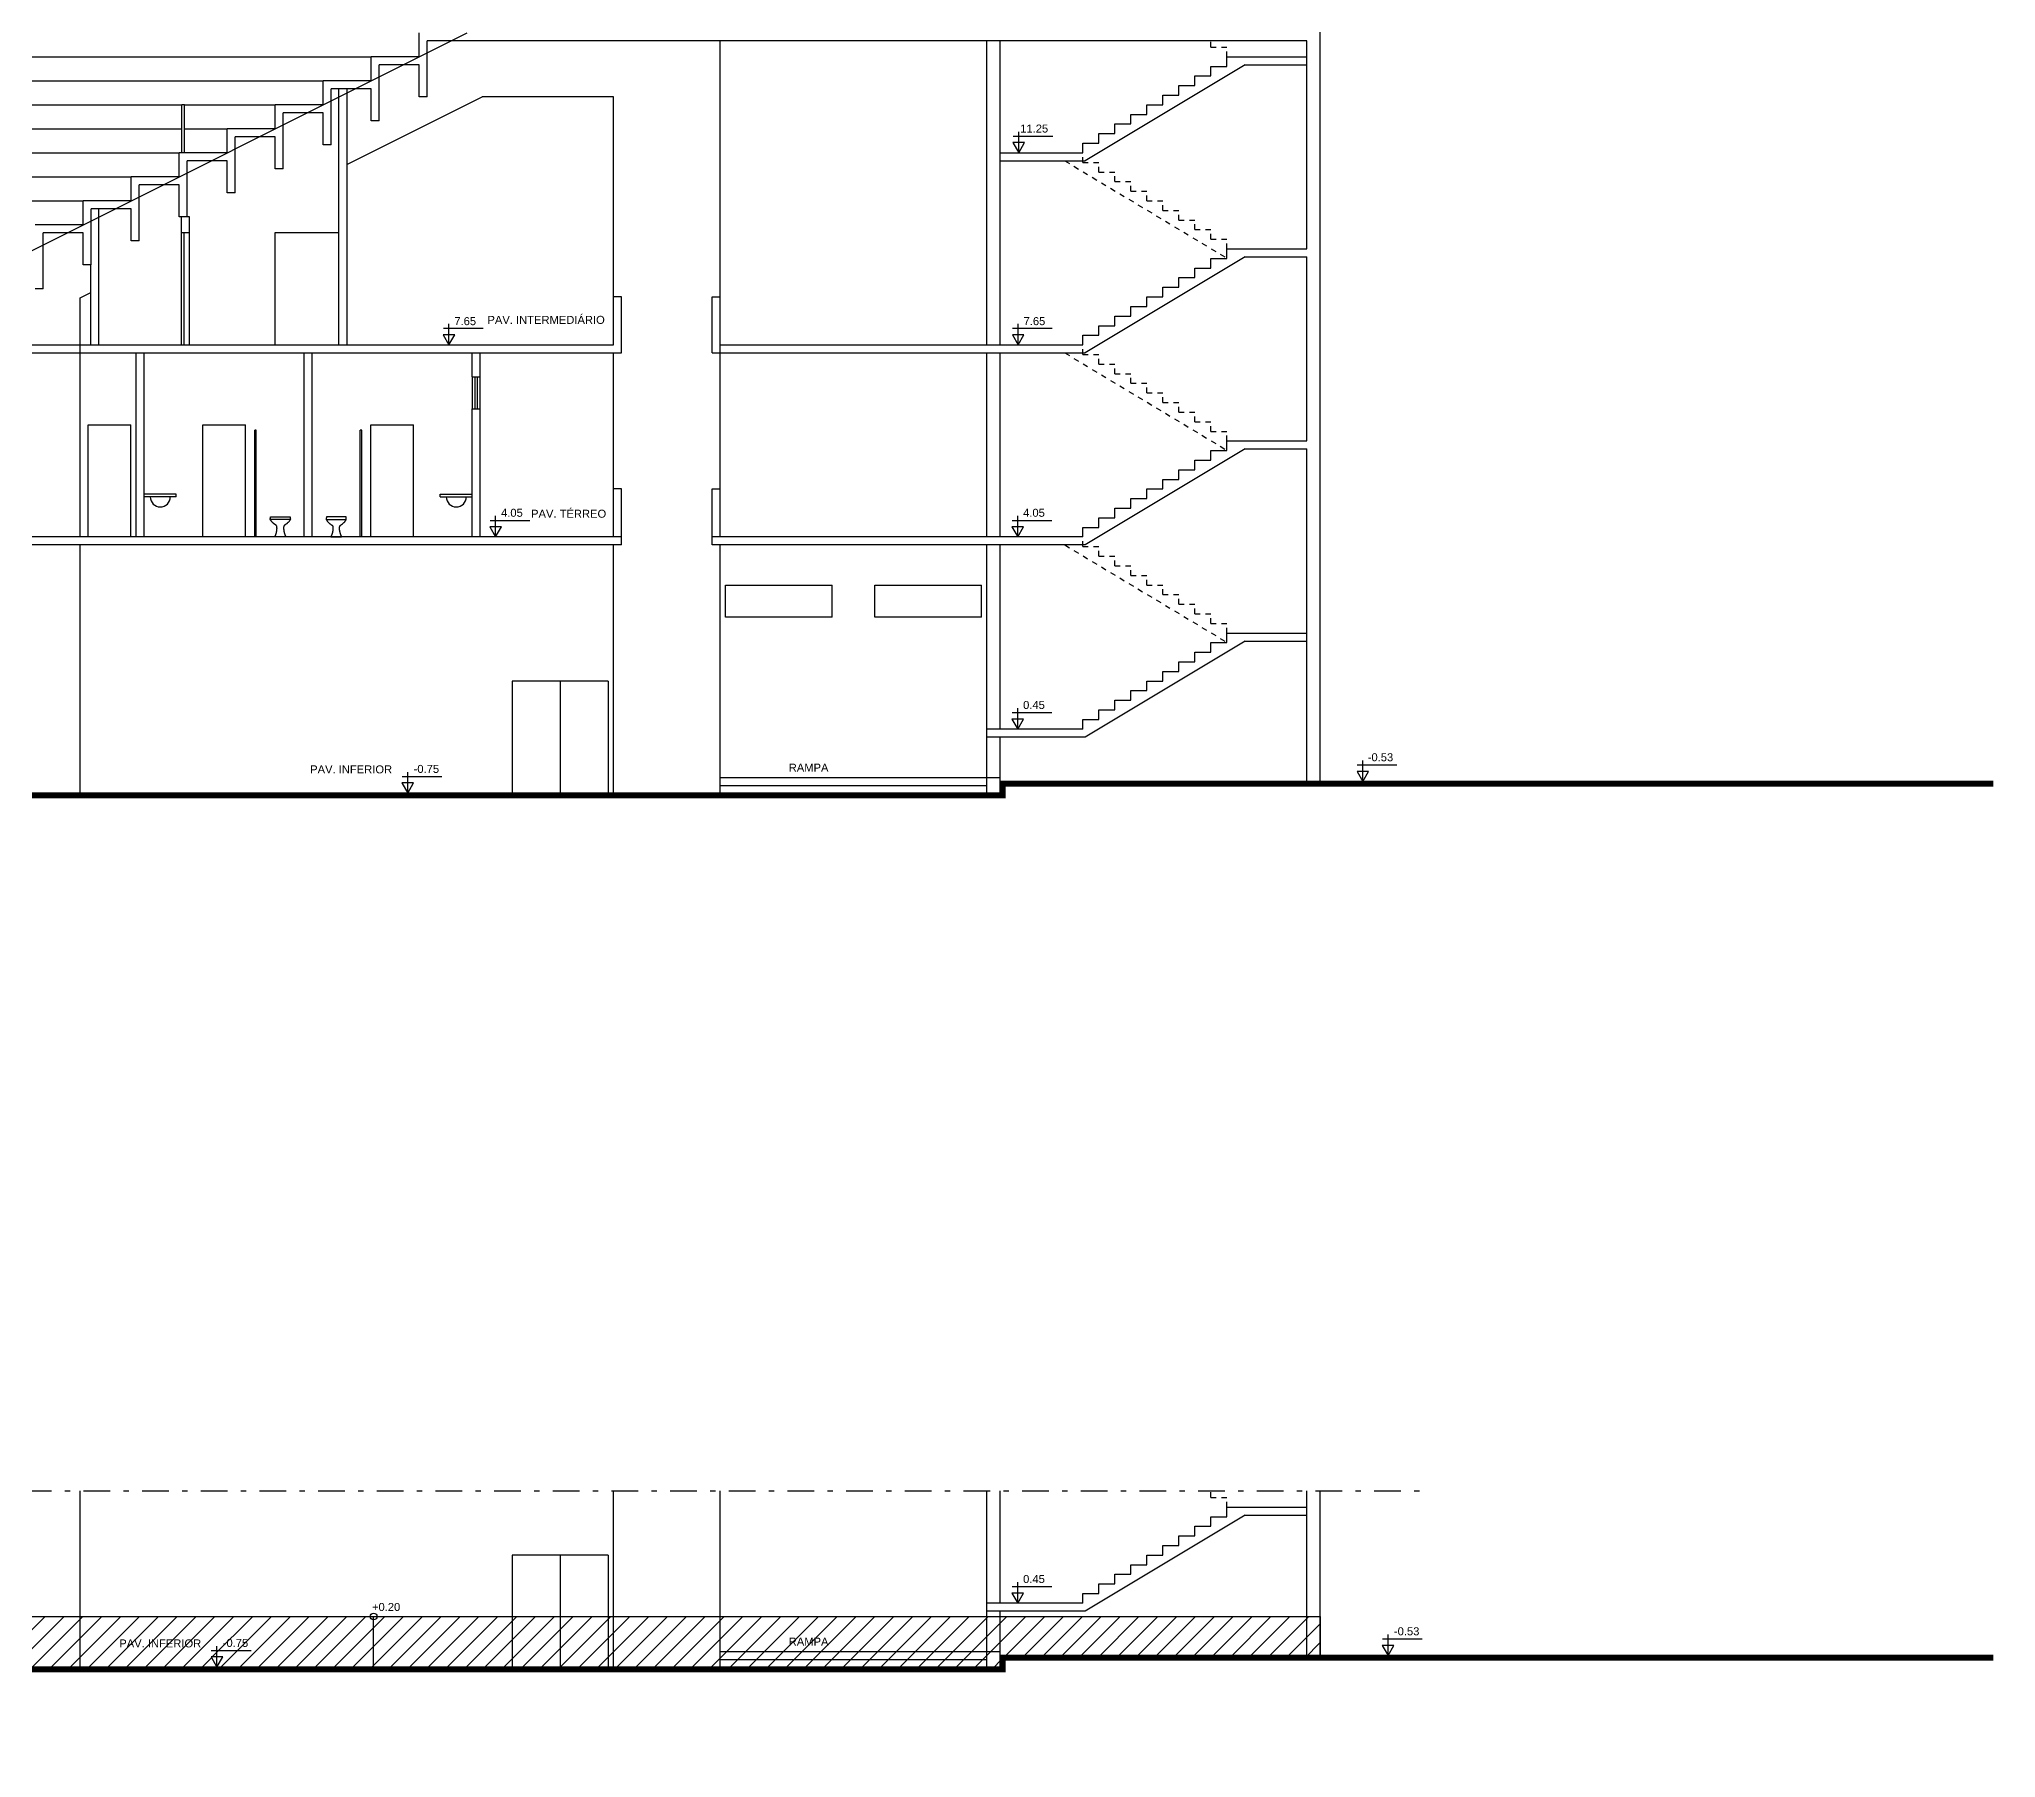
# Model space of a CAD drawing. Extents: x -748 to 161, y 105 to 425.
# Drawn here: x -227.96 to -191.28, y 211.8 to 244.01 of the extents above; entities that cross this region are included whole.
import ezdxf

# ---------------------------------------------------------------- set-up
doc = ezdxf.new("R2010")
doc.units = 0
doc.header["$LTSCALE"] = 2
doc.header["$MEASUREMENT"] = 0
doc.linetypes.add('DASHDOT', pattern=[1, 0.5, -0.25, 0, -0.25])
doc.linetypes.add('DOT', pattern=[0.25, 0, -0.25])
doc.layers.get('0').update_dxf_attribs({"linetype": 'CONTINUOUS'})
for name, color, linetype in [('02', 2, 'CONTINUOUS'), ('03', 3, 'CONTINUOUS'), ('04', 4, 'CONTINUOUS'), ('06', 6, 'CONTINUOUS'), ('ATERRO-CORTE', 1, 'CONTINUOUS'), ('NOVOSNIVEIS', 30, 'CONTINUOUS'), ('PUXA-CORTE', 153, 'CONTINUOUS'), ('TEXTO--0-20', 25, 'CONTINUOUS')]:
    doc.layers.add(name, color=color, linetype=linetype)
doc.styles.add('REGUA60', font='arial.ttf')

# ---------------------------------------------------------------- blocks, each defined once
blk = doc.blocks.new('VASO-VIS')
blk.add_lwpolyline([(-0.047, 0), (-0.052, 0), (-0.058, 0), (-0.063, 0), (-0.069, 0), (-0.073, 0), (-0.078, 0), (-0.082, 0), (-0.085, 0), (-0.088, 0), (-0.09, 0), (-0.091, 0), (-0.092, 0), (-0.093, 0), (-0.094, 0), (-0.094, 0.001), (-0.095, 0.001), (-0.095, 0.001), (-0.096, 0.002), (-0.097, 0.002), (-0.097, 0.003), (-0.098, 0.004), (-0.098, 0.004), (-0.099, 0.005), (-0.099, 0.005), (-0.099, 0.006), (-0.099, 0.006), (-0.099, 0.007), (-0.099, 0.007), (-0.099, 0.007), (-0.099, 0.008), (-0.099, 0.009), (-0.099, 0.009), (-0.098, 0.01), (-0.098, 0.012), (-0.097, 0.013), (-0.097, 0.014), (-0.096, 0.015), (-0.095, 0.017), (-0.095, 0.018), (-0.094, 0.02), (-0.093, 0.021), (-0.093, 0.022), (-0.092, 0.024), (-0.092, 0.025), (-0.091, 0.026), (-0.091, 0.027), (-0.09, 0.029), (-0.089, 0.03), (-0.089, 0.031), (-0.088, 0.033), (-0.088, 0.034), (-0.087, 0.035), (-0.087, 0.036), (-0.086, 0.038), (-0.086, 0.039), (-0.085, 0.04), (-0.085, 0.041), (-0.085, 0.043), (-0.084, 0.044), (-0.084, 0.045), (-0.083, 0.046), (-0.083, 0.048), (-0.082, 0.049), (-0.082, 0.05), (-0.081, 0.051), (-0.081, 0.053), (-0.081, 0.054), (-0.08, 0.055), (-0.08, 0.056), (-0.079, 0.058), (-0.079, 0.059), (-0.078, 0.06), (-0.078, 0.061), (-0.078, 0.063), (-0.077, 0.064), (-0.077, 0.065), (-0.077, 0.066), (-0.076, 0.068), (-0.076, 0.069), (-0.075, 0.07), (-0.075, 0.071), (-0.075, 0.073), (-0.074, 0.074), (-0.074, 0.075), (-0.074, 0.076), (-0.073, 0.078), (-0.073, 0.079), (-0.073, 0.08), (-0.072, 0.081), (-0.072, 0.083), (-0.072, 0.084), (-0.071, 0.085), (-0.071, 0.086), (-0.071, 0.088), (-0.071, 0.089), (-0.07, 0.09), (-0.07, 0.091), (-0.07, 0.093), (-0.069, 0.094), (-0.069, 0.095), (-0.069, 0.096), (-0.069, 0.098), (-0.068, 0.099), (-0.068, 0.1), (-0.068, 0.101), (-0.068, 0.102), (-0.067, 0.104), (-0.067, 0.105), (-0.067, 0.106), (-0.067, 0.107), (-0.067, 0.109), (-0.066, 0.11), (-0.066, 0.111), (-0.066, 0.113), (-0.066, 0.114), (-0.066, 0.115), (-0.065, 0.116), (-0.065, 0.117), (-0.065, 0.119), (-0.065, 0.12), (-0.065, 0.121), (-0.065, 0.122), (-0.064, 0.124), (-0.064, 0.125), (-0.064, 0.126), (-0.064, 0.128), (-0.064, 0.129), (-0.063, 0.13), (-0.063, 0.131), (-0.063, 0.133), (-0.063, 0.134), (-0.063, 0.135), (-0.063, 0.136), (-0.063, 0.138), (-0.063, 0.139), (-0.062, 0.14), (-0.062, 0.141), (-0.062, 0.142), (-0.062, 0.144), (-0.062, 0.145), (-0.062, 0.146), (-0.062, 0.147), (-0.062, 0.149), (-0.062, 0.15), (-0.062, 0.151), (-0.062, 0.152), (-0.062, 0.154), (-0.062, 0.155), (-0.062, 0.156), (-0.062, 0.158), (-0.062, 0.159), (-0.061, 0.16), (-0.061, 0.161), (-0.061, 0.163), (-0.061, 0.164), (-0.061, 0.165), (-0.061, 0.166), (-0.061, 0.168), (-0.061, 0.169), (-0.061, 0.17), (-0.062, 0.171), (-0.062, 0.172), (-0.062, 0.174), (-0.062, 0.175), (-0.062, 0.176), (-0.062, 0.177), (-0.062, 0.179), (-0.062, 0.18), (-0.062, 0.181), (-0.062, 0.182), (-0.062, 0.184), (-0.062, 0.185), (-0.062, 0.186), (-0.062, 0.188), (-0.063, 0.189), (-0.063, 0.19), (-0.063, 0.191), (-0.063, 0.193), (-0.064, 0.194), (-0.064, 0.195), (-0.064, 0.196), (-0.065, 0.198), (-0.065, 0.199), (-0.066, 0.2), (-0.066, 0.201), (-0.066, 0.202), (-0.067, 0.204), (-0.067, 0.205), (-0.068, 0.206), (-0.068, 0.207), (-0.069, 0.208), (-0.07, 0.209), (-0.07, 0.21), (-0.071, 0.211), (-0.071, 0.212), (-0.072, 0.212), (-0.073, 0.213), (-0.074, 0.214), (-0.074, 0.215), (-0.075, 0.216), (-0.076, 0.217), (-0.077, 0.218), (-0.078, 0.219), (-0.08, 0.22), (-0.081, 0.221), (-0.082, 0.222), (-0.084, 0.224), (-0.085, 0.225), (-0.087, 0.226), (-0.089, 0.227), (-0.091, 0.228), (-0.093, 0.23), (-0.095, 0.231), (-0.098, 0.233), (-0.101, 0.235), (-0.105, 0.238), (-0.11, 0.241), (-0.114, 0.245), (-0.12, 0.249), (-0.125, 0.254), (-0.131, 0.258), (-0.136, 0.263), (-0.142, 0.269), (-0.147, 0.274), (-0.153, 0.28), (-0.158, 0.286), (-0.163, 0.292), (-0.167, 0.298), (-0.171, 0.303), (-0.175, 0.308), (-0.178, 0.313), (-0.181, 0.317), (-0.183, 0.321), (-0.184, 0.324), (-0.186, 0.326), (-0.186, 0.328), (-0.187, 0.33), (-0.187, 0.331), (-0.188, 0.332), (-0.188, 0.333), (-0.188, 0.333), (-0.188, 0.334), (-0.188, 0.334), (-0.188, 0.335), (-0.188, 0.336), (-0.188, 0.336), (-0.188, 0.337), (-0.187, 0.339), (-0.187, 0.34), (-0.187, 0.342), (-0.187, 0.344), (-0.187, 0.346), (-0.187, 0.348), (-0.186, 0.351), (-0.186, 0.353), (-0.186, 0.355), (-0.186, 0.358), (-0.185, 0.36), (-0.185, 0.362), (-0.185, 0.364), (-0.185, 0.366), (-0.185, 0.367), (-0.184, 0.369), (-0.184, 0.37), (-0.184, 0.371), (-0.184, 0.372), (-0.184, 0.373), (-0.184, 0.374), (-0.184, 0.375), (-0.184, 0.375), (-0.183, 0.376), (-0.183, 0.376), (-0.183, 0.377), (-0.183, 0.377), (-0.182, 0.378), (-0.182, 0.378), (-0.181, 0.378), (-0.181, 0.379), (-0.18, 0.379), (-0.18, 0.379), (-0.179, 0.38), (-0.179, 0.38), (-0.177, 0.38), (-0.174, 0.38), (-0.171, 0.38), (-0.165, 0.38), (-0.157, 0.38), (-0.147, 0.38), (-0.135, 0.38), (-0.12, 0.38), (-0.103, 0.38), (-0.084, 0.38), (-0.064, 0.38), (-0.044, 0.38), (-0.022, 0.38), (0, 0.38), (0.021, 0.38), (0.043, 0.38), (0.063, 0.38), (0.083, 0.38), (0.101, 0.38), (0.118, 0.38), (0.133, 0.38), (0.145, 0.38), (0.155, 0.38), (0.163, 0.38), (0.169, 0.38), (0.173, 0.38), (0.176, 0.38), (0.178, 0.38), (0.179, 0.38), (0.18, 0.379), (0.181, 0.379), (0.182, 0.379), (0.182, 0.378), (0.183, 0.378), (0.183, 0.378), (0.184, 0.377), (0.184, 0.377), (0.184, 0.376), (0.185, 0.376), (0.185, 0.375), (0.185, 0.375), (0.185, 0.374), (0.185, 0.373), (0.185, 0.372), (0.185, 0.371), (0.186, 0.37), (0.186, 0.368), (0.186, 0.367), (0.186, 0.365), (0.186, 0.363), (0.186, 0.361), (0.187, 0.358), (0.187, 0.356), (0.187, 0.354), (0.187, 0.352), (0.188, 0.35), (0.188, 0.348), (0.188, 0.346), (0.188, 0.344), (0.188, 0.342), (0.188, 0.341), (0.189, 0.34), (0.189, 0.338), (0.189, 0.337), (0.189, 0.337), (0.189, 0.336), (0.189, 0.335), (0.189, 0.334), (0.189, 0.334), (0.189, 0.333), (0.189, 0.332), (0.188, 0.331), (0.188, 0.33), (0.188, 0.328), (0.187, 0.326), (0.185, 0.324), (0.184, 0.321), (0.182, 0.317), (0.179, 0.313), (0.176, 0.308), (0.172, 0.303), (0.168, 0.298), (0.164, 0.292), (0.159, 0.286), (0.154, 0.28), (0.149, 0.274), (0.143, 0.269), (0.137, 0.263), (0.132, 0.258), (0.126, 0.254), (0.121, 0.249), (0.116, 0.245), (0.111, 0.241), (0.106, 0.238), (0.103, 0.235), (0.099, 0.233), (0.096, 0.231), (0.094, 0.23), (0.092, 0.228), (0.09, 0.227), (0.088, 0.226), (0.086, 0.225), (0.085, 0.224), (0.083, 0.222), (0.082, 0.221), (0.081, 0.22), (0.08, 0.219), (0.078, 0.218), (0.077, 0.217), (0.076, 0.216), (0.076, 0.215), (0.075, 0.214), (0.074, 0.213), (0.073, 0.212), (0.073, 0.212), (0.072, 0.211), (0.071, 0.21), (0.071, 0.209), (0.07, 0.208), (0.07, 0.207), (0.069, 0.206), (0.069, 0.205), (0.068, 0.204), (0.068, 0.202), (0.067, 0.201), (0.067, 0.2), (0.066, 0.199), (0.066, 0.198), (0.066, 0.196), (0.065, 0.195), (0.065, 0.194), (0.065, 0.193), (0.064, 0.191), (0.064, 0.19), (0.064, 0.189), (0.064, 0.188), (0.063, 0.186), (0.063, 0.185), (0.063, 0.184), (0.063, 0.182), (0.063, 0.181), (0.063, 0.18), (0.063, 0.179), (0.063, 0.177), (0.063, 0.176), (0.063, 0.175), (0.063, 0.174), (0.063, 0.172), (0.063, 0.171), (0.063, 0.17), (0.063, 0.169), (0.063, 0.168), (0.063, 0.166), (0.063, 0.165), (0.063, 0.164), (0.063, 0.163), (0.063, 0.161), (0.063, 0.16), (0.063, 0.159), (0.063, 0.158), (0.063, 0.156), (0.063, 0.155), (0.063, 0.154), (0.063, 0.152), (0.063, 0.151), (0.063, 0.15), (0.063, 0.149), (0.063, 0.147), (0.063, 0.146), (0.063, 0.145), (0.063, 0.144), (0.063, 0.142), (0.064, 0.141), (0.064, 0.14), (0.064, 0.139), (0.064, 0.138), (0.064, 0.136), (0.064, 0.135), (0.064, 0.134), (0.064, 0.133), (0.065, 0.131), (0.065, 0.13), (0.065, 0.129), (0.065, 0.128), (0.065, 0.126), (0.065, 0.125), (0.066, 0.124), (0.066, 0.122), (0.066, 0.121), (0.066, 0.12), (0.066, 0.119), (0.066, 0.117), (0.067, 0.116), (0.067, 0.115), (0.067, 0.114), (0.067, 0.113), (0.067, 0.111), (0.068, 0.11), (0.068, 0.109), (0.068, 0.107), (0.068, 0.106), (0.068, 0.105), (0.069, 0.104), (0.069, 0.102), (0.069, 0.101), (0.069, 0.1), (0.07, 0.099), (0.07, 0.098), (0.07, 0.096), (0.07, 0.095), (0.071, 0.094), (0.071, 0.093), (0.071, 0.091), (0.072, 0.09), (0.072, 0.089), (0.072, 0.088), (0.072, 0.086), (0.073, 0.085), (0.073, 0.084), (0.073, 0.083), (0.073, 0.081), (0.074, 0.08), (0.074, 0.079), (0.074, 0.078), (0.075, 0.076), (0.075, 0.075), (0.075, 0.074), (0.076, 0.073), (0.076, 0.071), (0.077, 0.07), (0.077, 0.069), (0.077, 0.068), (0.078, 0.066), (0.078, 0.065), (0.078, 0.064), (0.079, 0.063), (0.079, 0.061), (0.08, 0.06), (0.08, 0.059), (0.08, 0.058), (0.081, 0.056), (0.081, 0.055), (0.082, 0.054), (0.082, 0.053), (0.083, 0.051), (0.083, 0.05), (0.084, 0.049), (0.084, 0.048), (0.084, 0.046), (0.085, 0.045), (0.085, 0.044), (0.086, 0.043), (0.086, 0.041), (0.087, 0.04), (0.087, 0.039), (0.088, 0.038), (0.088, 0.036), (0.089, 0.035), (0.089, 0.034), (0.09, 0.033), (0.09, 0.031), (0.091, 0.03), (0.091, 0.029), (0.092, 0.027), (0.092, 0.026), (0.093, 0.025), (0.093, 0.024), (0.094, 0.022), (0.095, 0.021), (0.095, 0.02), (0.096, 0.018), (0.097, 0.017), (0.097, 0.015), (0.098, 0.014), (0.098, 0.013), (0.099, 0.012), (0.099, 0.01), (0.1, 0.009), (0.1, 0.009), (0.1, 0.008), (0.101, 0.007), (0.101, 0.007), (0.101, 0.007), (0.101, 0.006), (0.1, 0.006), (0.1, 0.005), (0.1, 0.005), (0.099, 0.004), (0.099, 0.004), (0.098, 0.003), (0.098, 0.002), (0.097, 0.002), (0.096, 0.001), (0.095, 0.001), (0.094, 0.001), (0.094, 0), (0.093, 0), (0.091, 0), (0.09, 0), (0.088, 0), (0.085, 0), (0.082, 0), (0.079, 0), (0.075, 0), (0.071, 0), (0.066, 0), (0.061, 0), (0.055, 0), (0.05, 0), (0.045, 0), (0.039, 0), (0.034, 0), (0.028, 0), (0.022, 0), (0.017, 0), (0.011, 0), (0.006, 0), (0, 0), (-0.006, 0), (-0.012, 0), (-0.017, 0), (-0.023, 0), (-0.029, 0), (-0.035, 0), (-0.041, 0)], close=True)
at = {"color": 2}
blk.add_lwpolyline([(0.189, 0.33), (0.001, 0.33), (-0.188, 0.33)], dxfattribs=at)

msp = doc.modelspace()

# ---------------------------------------------------------------- hatches: boundary and pattern name
at = {"layer": 'ATERRO-CORTE', "ltscale": 0.5}
h = msp.add_hatch(dxfattribs=at)
h.set_pattern_fill('ANSI31', color=256, scale=2, style=0)
h.paths.add_polyline_path([(-336.584, 215.376), (-336.584, 213.448), (-334.109, 213.448), (-334.109, 211.848), (-332.709, 211.848), (-332.709, 213.448), (-209.891, 213.448), (-209.891, 213.668), (-203.941, 213.668), (-203.941, 214.448), (-221.627, 214.448, -1), (-221.754, 214.448), (-251.627, 214.448, -1.006018), (-251.754, 214.449), (-301.629, 215.047, -0.998701), (-301.755, 215.049)])
h.paths.add_polyline_path([(-329.833, 213.689), (-329.942, 213.5), (-330.05, 213.689)], flags=16)
h.paths.add_polyline_path([(-299.684, 213.689), (-299.467, 213.689), (-299.575, 213.5)], flags=16)
h.paths.add_polyline_path([(-333.566, 212.089), (-333.675, 211.9), (-333.783, 212.089)], flags=16)
h.paths.add_polyline_path([(-275.116, 214.439), (-274.898, 214.439), (-275.007, 214.25)], flags=16)
h.paths.add_polyline_path([(-241.888, 213.689), (-241.67, 213.689), (-241.779, 213.5)], flags=16)
h.paths.add_polyline_path([(-224.739, 213.689), (-224.521, 213.689), (-224.63, 213.5)], flags=16)
h.paths.add_polyline_path([(-274.34, 214.574), (-272.443, 214.574), (-272.443, 214.821), (-274.34, 214.821)], flags=24)
h.paths.add_polyline_path([(-272.378, 214.525), (-269.779, 214.525), (-269.779, 214.873), (-272.378, 214.873)], flags=24)
h.paths.add_polyline_path([(-274.898, 214.586), (-274.432, 214.586), (-274.432, 214.816), (-274.898, 214.816)], flags=24)
h.paths.add_polyline_path([(-213.955, 213.863), (-213.125, 213.863), (-213.125, 214.088), (-213.955, 214.088)], flags=24)
h.paths.add_polyline_path([(-213.955, 213.863), (-213.125, 213.863), (-213.125, 214.088), (-213.955, 214.088)], flags=8)
h.paths.add_polyline_path([(-224.552, 213.836), (-224.013, 213.836), (-224.013, 214.066), (-224.552, 214.066)], flags=24)
h.paths.add_polyline_path([(-226.508, 213.827), (-224.887, 213.827), (-224.887, 214.06), (-226.508, 214.06)], flags=24)
h.paths.add_polyline_path([(-241.711, 213.827), (-241.172, 213.827), (-241.172, 214.057), (-241.711, 214.057)], flags=24)
h.paths.add_polyline_path([(-239.611, 213.827), (-237.989, 213.827), (-237.989, 214.06), (-239.611, 214.06)], flags=24)
h.paths.add_polyline_path([(-243.785, 213.969), (-242.954, 213.969), (-242.954, 214.194), (-243.785, 214.194)], flags=24)
h.paths.add_polyline_path([(-299.525, 213.836), (-298.986, 213.836), (-298.986, 214.066), (-299.525, 214.066)], flags=24)
h.paths.add_polyline_path([(-329.873, 213.827), (-329.334, 213.827), (-329.334, 214.057), (-329.873, 214.057)], flags=24)
h.paths.add_polyline_path([(-329.225, 213.827), (-327.603, 213.827), (-327.603, 214.06), (-329.225, 214.06)], flags=24)
h.paths.add_polyline_path([(-333.618, 212.25), (-333.079, 212.25), (-333.079, 212.48), (-333.618, 212.48)], flags=24)

# ---------------------------------------------------------------- linework, layer by layer
at = {"linetype": 'DOT', "ltscale": 0.1}
for p, q in [((-205.991, 243.858), (-205.991, 244.038)), ((-205.991, 243.858), (-205.691, 243.858)), ((-205.691, 243.678), (-205.691, 243.858)), ((-208.391, 241.698), (-208.391, 241.878)), ((-208.732, 241.728), (-205.691, 239.903)), ((-208.391, 241.698), (-208.091, 241.698)), ((-208.091, 241.518), (-208.091, 241.698)), ((-208.091, 241.518), (-207.791, 241.518)), ((-207.791, 241.338), (-207.791, 241.518)), ((-207.791, 241.338), (-207.491, 241.338)), ((-207.491, 241.158), (-207.491, 241.338)), ((-207.491, 241.158), (-207.191, 241.158)), ((-207.191, 240.978), (-207.191, 241.158)), ((-207.191, 240.978), (-206.891, 240.978)), ((-206.891, 240.798), (-206.891, 240.978)), ((-206.891, 240.798), (-206.591, 240.798)), ((-206.591, 240.618), (-206.591, 240.798)), ((-206.591, 240.618), (-206.291, 240.618)), ((-206.291, 240.438), (-206.291, 240.618)), ((-206.291, 240.438), (-205.991, 240.438)), ((-205.991, 240.258), (-205.991, 240.438)), ((-205.991, 240.258), (-205.691, 240.258)), ((-205.691, 240.078), (-205.691, 240.258)), ((-208.732, 238.128), (-205.691, 236.303)), ((-208.391, 238.098), (-208.391, 238.278)), ((-208.391, 238.098), (-208.091, 238.098)), ((-208.091, 237.918), (-208.091, 238.098)), ((-208.091, 237.918), (-207.791, 237.918)), ((-207.791, 237.738), (-207.791, 237.918)), ((-207.791, 237.738), (-207.491, 237.738)), ((-207.491, 237.558), (-207.491, 237.738)), ((-207.491, 237.558), (-207.191, 237.558)), ((-207.191, 237.378), (-207.191, 237.558)), ((-207.191, 237.378), (-206.891, 237.378)), ((-206.891, 237.198), (-206.891, 237.378)), ((-206.891, 237.198), (-206.591, 237.198)), ((-206.591, 237.018), (-206.591, 237.198)), ((-206.591, 237.018), (-206.291, 237.018)), ((-206.291, 236.838), (-206.291, 237.018)), ((-206.291, 236.838), (-205.991, 236.838)), ((-205.991, 236.658), (-205.991, 236.838)), ((-205.991, 236.658), (-205.691, 236.658)), ((-205.691, 236.478), (-205.691, 236.658)), ((-208.732, 234.528), (-205.691, 232.703)), ((-208.391, 234.498), (-208.391, 234.678)), ((-208.391, 234.498), (-208.091, 234.498)), ((-208.091, 234.318), (-208.091, 234.498)), ((-208.091, 234.318), (-207.791, 234.318)), ((-207.791, 234.138), (-207.791, 234.318)), ((-207.791, 234.138), (-207.491, 234.138)), ((-207.491, 233.958), (-207.491, 234.138)), ((-207.491, 233.958), (-207.191, 233.958)), ((-207.191, 233.778), (-207.191, 233.958)), ((-207.191, 233.778), (-206.891, 233.778)), ((-206.891, 233.598), (-206.891, 233.778)), ((-206.891, 233.598), (-206.591, 233.598)), ((-206.591, 233.418), (-206.591, 233.598)), ((-206.591, 233.418), (-206.291, 233.418)), ((-206.291, 233.238), (-206.291, 233.418)), ((-206.291, 233.238), (-205.991, 233.238)), ((-205.991, 233.058), (-205.991, 233.238)), ((-205.991, 233.058), (-205.691, 233.058)), ((-205.691, 232.878), (-205.691, 233.058)), ((-205.991, 216.678), (-205.991, 216.8)), ((-205.991, 216.678), (-205.691, 216.678)), ((-205.691, 216.498), (-205.691, 216.678))]:
    msp.add_line(p, q, dxfattribs=at)
at = {"layer": '02', "ltscale": 0.5}
for p, q in [((-215.191, 234.678), (-215.191, 243.978)), ((-318.738, 243.678), (-221.738, 243.678)), ((-317.838, 243.228), (-222.638, 243.228)), ((-222.191, 241.66), (-219.654, 242.928)), ((-217.191, 242.928), (-219.654, 242.928)), ((-217.191, 238.278), (-217.191, 242.928)), ((-236.721, 242.778), (-225.288, 242.778)), ((-225.238, 242.778), (-223.538, 242.778)), ((-236.721, 242.328), (-225.288, 242.328)), ((-225.238, 242.328), (-224.438, 242.328)), ((-236.721, 241.878), (-225.338, 241.878)), ((-237.357, 241.428), (-226.238, 241.428)), ((-237.993, 240.978), (-227.138, 240.978)), ((-225.291, 238.278), (-225.291, 240.378)), ((-225.241, 238.278), (-225.241, 240.378)), ((-225.141, 238.278), (-225.141, 240.378)), ((-222.341, 240.378), (-223.541, 240.378)), ((-223.541, 240.378), (-223.541, 238.278)), ((-227.191, 239.16), (-226.991, 239.26)), ((-227.191, 234.678), (-227.191, 239.16)), ((-217.191, 234.678), (-217.191, 238.128)), ((-219.841, 237.678), (-219.841, 237.078)), ((-219.791, 237.678), (-219.791, 237.078)), ((-219.741, 237.078), (-219.741, 237.678)), ((-219.691, 237.078), (-219.691, 237.678)), ((-227.041, 234.678), (-227.041, 236.778)), ((-227.041, 236.778), (-226.241, 236.778)), ((-226.241, 234.678), (-226.241, 236.778)), ((-224.891, 234.678), (-224.891, 236.778)), ((-224.891, 236.778), (-224.091, 236.778)), ((-224.091, 234.678), (-224.091, 236.778)), ((-223.921, 234.678), (-223.921, 236.678)), ((-223.891, 236.678), (-223.921, 236.678)), ((-223.891, 234.678), (-223.891, 236.678)), ((-221.911, 236.678), (-221.941, 236.678)), ((-221.941, 234.678), (-221.941, 236.678)), ((-221.911, 234.678), (-221.911, 236.678)), ((-221.741, 234.678), (-221.741, 236.778)), ((-221.741, 236.778), (-220.941, 236.778)), ((-220.941, 234.678), (-220.941, 236.778)), ((-225.391, 235.478), (-225.991, 235.478)), ((-225.391, 235.428), (-225.991, 235.428)), ((-225.391, 235.428), (-225.391, 235.478)), ((-220.441, 235.428), (-220.441, 235.478)), ((-220.441, 235.478), (-219.841, 235.478)), ((-220.441, 235.428), (-219.841, 235.428)), ((-227.191, 229.878), (-227.191, 234.528)), ((-217.191, 229.878), (-217.191, 234.528)), ((-215.191, 229.878), (-215.191, 234.528)), ((-219.091, 231.978), (-219.091, 229.878)), ((-218.191, 231.978), (-218.191, 229.878)), ((-217.291, 231.978), (-217.291, 229.878)), ((-227.191, 213.498), (-227.191, 216.8)), ((-217.191, 213.498), (-217.191, 216.8)), ((-215.191, 213.498), (-215.191, 216.8)), ((-219.091, 215.598), (-219.091, 213.498)), ((-218.191, 215.598), (-218.191, 213.498)), ((-217.291, 215.598), (-217.291, 213.498))]:
    msp.add_line(p, q, dxfattribs=at)
at = {"layer": '02'}
for p, q in [((-215.091, 233.178), (-215.091, 233.778)), ((-215.091, 233.778), (-213.091, 233.778)), ((-213.091, 233.178), (-213.091, 233.778)), ((-212.291, 233.178), (-212.291, 233.778)), ((-212.291, 233.778), (-210.291, 233.778)), ((-210.291, 233.178), (-210.291, 233.778)), ((-213.091, 233.178), (-215.091, 233.178)), ((-210.291, 233.178), (-212.291, 233.178)), ((-210.291, 216.798), (-210.291, 216.8))]:
    msp.add_line(p, q, dxfattribs=at)
at = {"layer": '02', "ltscale": 0.5}
for centre in [(-225.691, 235.428), (-220.141, 235.428)]:
    msp.add_arc(centre, 0.187, 180, 0, dxfattribs=at)
at = {"layer": '03', "ltscale": 0.5}
for p, q in [((-203.941, 230.098), (-203.941, 246.828)), ((-220.838, 243.678), (-220.838, 244.128)), ((-204.191, 243.978), (-220.688, 243.978)), ((-220.688, 242.928), (-220.688, 243.978)), ((-210.191, 238.278), (-210.191, 243.978)), ((-209.941, 238.278), (-209.941, 243.978)), ((-204.191, 240.078), (-204.191, 243.978)), ((-220.838, 243.678), (-221.738, 243.678)), ((-221.738, 243.228), (-221.738, 243.678)), ((-205.691, 243.678), (-204.191, 243.678)), ((-205.691, 243.498), (-205.691, 243.678)), ((-220.838, 243.528), (-221.588, 243.528)), ((-221.588, 242.478), (-221.588, 243.528)), ((-220.838, 242.928), (-220.838, 243.528)), ((-205.349, 243.528), (-208.349, 241.728)), ((-206.291, 243.318), (-205.991, 243.318)), ((-206.291, 243.138), (-206.291, 243.318)), ((-205.991, 243.498), (-205.691, 243.498)), ((-205.991, 243.318), (-205.991, 243.498)), ((-205.349, 243.528), (-204.191, 243.528)), ((-222.638, 242.778), (-222.638, 243.228)), ((-221.738, 243.228), (-222.638, 243.228)), ((-222.488, 242.028), (-222.488, 243.078)), ((-221.738, 243.078), (-222.488, 243.078)), ((-222.341, 238.278), (-222.341, 243.078)), ((-222.191, 243.078), (-222.191, 238.278)), ((-221.738, 242.478), (-221.738, 243.078)), ((-220.688, 242.928), (-220.838, 242.928)), ((-206.891, 242.778), (-206.891, 242.958)), ((-206.891, 242.958), (-206.591, 242.958)), ((-206.591, 242.958), (-206.591, 243.138)), ((-206.591, 243.138), (-206.291, 243.138)), ((-225.238, 242.778), (-225.288, 242.778)), ((-225.288, 241.878), (-225.288, 242.778)), ((-225.238, 241.878), (-225.238, 242.778)), ((-222.638, 242.778), (-223.538, 242.778)), ((-223.538, 242.328), (-223.538, 242.778)), ((-222.638, 242.628), (-223.388, 242.628)), ((-223.388, 241.578), (-223.388, 242.628)), ((-222.638, 242.028), (-222.638, 242.628)), ((-207.491, 242.598), (-207.191, 242.598)), ((-207.491, 242.418), (-207.491, 242.598)), ((-207.191, 242.778), (-206.891, 242.778)), ((-207.191, 242.598), (-207.191, 242.778)), ((-223.538, 242.328), (-224.438, 242.328)), ((-224.438, 241.878), (-224.438, 242.328)), ((-224.288, 241.128), (-224.288, 242.178)), ((-223.538, 242.178), (-224.288, 242.178)), ((-223.538, 241.578), (-223.538, 242.178)), ((-221.588, 242.478), (-221.738, 242.478)), ((-208.091, 242.238), (-207.791, 242.238)), ((-208.091, 242.058), (-208.091, 242.238)), ((-207.791, 242.238), (-207.791, 242.418)), ((-207.791, 242.418), (-207.491, 242.418)), ((-225.338, 241.428), (-225.338, 241.878)), ((-224.438, 241.878), (-225.338, 241.878)), ((-222.488, 242.028), (-222.638, 242.028)), ((-209.941, 241.878), (-208.391, 241.878)), ((-208.391, 242.058), (-208.091, 242.058)), ((-208.391, 241.878), (-208.391, 242.058)), ((-226.238, 240.978), (-226.238, 241.428)), ((-225.338, 241.428), (-226.238, 241.428)), ((-225.188, 240.678), (-225.188, 241.728)), ((-224.438, 241.728), (-225.188, 241.728)), ((-224.438, 241.128), (-224.438, 241.728)), ((-223.388, 241.578), (-223.538, 241.578)), ((-209.941, 241.728), (-208.349, 241.728)), ((-225.338, 241.278), (-226.088, 241.278)), ((-226.088, 240.228), (-226.088, 241.278)), ((-225.338, 240.678), (-225.338, 241.278)), ((-224.288, 241.128), (-224.438, 241.128)), ((-226.238, 240.978), (-227.138, 240.978)), ((-227.138, 240.528), (-227.138, 240.978)), ((-226.238, 240.828), (-226.988, 240.828)), ((-226.988, 239.778), (-226.988, 240.828)), ((-226.841, 238.278), (-226.841, 240.828)), ((-226.238, 240.228), (-226.238, 240.828)), ((-225.141, 240.678), (-225.338, 240.678)), ((-225.291, 240.378), (-225.291, 240.678)), ((-225.141, 240.378), (-225.141, 240.678)), ((-227.138, 240.528), (-228.038, 240.528)), ((-227.138, 240.378), (-227.888, 240.378)), ((-227.888, 239.328), (-227.888, 240.378)), ((-227.138, 239.778), (-227.138, 240.378)), ((-225.141, 240.378), (-225.291, 240.378)), ((-226.088, 240.228), (-226.238, 240.228)), ((-205.691, 240.078), (-204.191, 240.078)), ((-205.691, 239.898), (-205.691, 240.078)), ((-226.988, 239.778), (-227.138, 239.778)), ((-226.991, 238.278), (-226.991, 239.778)), ((-205.349, 239.928), (-208.349, 238.128)), ((-206.291, 239.718), (-205.991, 239.718)), ((-206.291, 239.538), (-206.291, 239.718)), ((-205.991, 239.718), (-205.991, 239.898)), ((-205.991, 239.898), (-205.691, 239.898)), ((-205.349, 239.928), (-204.191, 239.928)), ((-204.191, 236.478), (-204.191, 239.928)), ((-227.888, 239.328), (-228.038, 239.328)), ((-206.891, 239.178), (-206.891, 239.358)), ((-206.891, 239.358), (-206.591, 239.358)), ((-206.591, 239.358), (-206.591, 239.538)), ((-206.591, 239.538), (-206.291, 239.538)), ((-217.041, 239.178), (-217.191, 239.178)), ((-217.191, 238.278), (-217.191, 239.178)), ((-217.041, 238.278), (-217.041, 239.178)), ((-215.341, 238.278), (-215.341, 239.178)), ((-215.341, 239.178), (-215.191, 239.178)), ((-215.191, 238.278), (-215.191, 239.178)), ((-207.491, 238.818), (-207.491, 238.998)), ((-207.491, 238.998), (-207.191, 238.998)), ((-207.191, 238.998), (-207.191, 239.178)), ((-207.191, 239.178), (-206.891, 239.178)), ((-208.091, 238.458), (-208.091, 238.638)), ((-208.091, 238.638), (-207.791, 238.638)), ((-207.791, 238.818), (-207.491, 238.818)), ((-207.791, 238.638), (-207.791, 238.818)), ((-230.588, 238.278), (-217.191, 238.278)), ((-230.588, 238.128), (-217.041, 238.128)), ((-226.141, 234.678), (-226.141, 238.128)), ((-225.991, 234.678), (-225.991, 238.128)), ((-222.991, 234.678), (-222.991, 238.128)), ((-222.841, 234.678), (-222.841, 238.128)), ((-219.841, 237.678), (-219.841, 238.128)), ((-219.691, 237.678), (-219.691, 238.128)), ((-217.041, 238.128), (-217.041, 238.278)), ((-215.341, 238.128), (-215.341, 238.278)), ((-215.341, 238.128), (-208.349, 238.128)), ((-215.191, 238.278), (-208.391, 238.278)), ((-210.191, 234.678), (-210.191, 238.128)), ((-209.941, 234.678), (-209.941, 238.128)), ((-208.391, 238.458), (-208.091, 238.458)), ((-208.391, 238.278), (-208.391, 238.458)), ((-219.841, 237.678), (-219.691, 237.678)), ((-219.841, 237.078), (-219.691, 237.078)), ((-219.841, 234.678), (-219.841, 237.078)), ((-219.691, 234.678), (-219.691, 237.078)), ((-205.349, 236.328), (-208.349, 234.528)), ((-205.991, 236.298), (-205.691, 236.298)), ((-205.991, 236.118), (-205.991, 236.298)), ((-205.691, 236.478), (-204.191, 236.478)), ((-205.691, 236.298), (-205.691, 236.478)), ((-205.349, 236.328), (-204.191, 236.328)), ((-204.191, 230.098), (-204.191, 236.328)), ((-206.591, 235.938), (-206.291, 235.938)), ((-206.591, 235.758), (-206.591, 235.938)), ((-206.291, 236.118), (-205.991, 236.118)), ((-206.291, 235.938), (-206.291, 236.118)), ((-217.191, 234.678), (-217.191, 235.578)), ((-217.041, 235.578), (-217.191, 235.578)), ((-217.041, 234.678), (-217.041, 235.578)), ((-215.341, 235.578), (-215.191, 235.578)), ((-215.341, 234.678), (-215.341, 235.578)), ((-215.191, 234.678), (-215.191, 235.578)), ((-207.191, 235.398), (-207.191, 235.578)), ((-207.191, 235.578), (-206.891, 235.578)), ((-206.891, 235.578), (-206.891, 235.758)), ((-206.891, 235.758), (-206.591, 235.758)), ((-207.791, 235.218), (-207.491, 235.218)), ((-207.791, 235.038), (-207.791, 235.218)), ((-207.491, 235.398), (-207.191, 235.398)), ((-207.491, 235.218), (-207.491, 235.398)), ((-208.391, 234.858), (-208.091, 234.858)), ((-208.391, 234.678), (-208.391, 234.858)), ((-208.091, 235.038), (-207.791, 235.038)), ((-208.091, 234.858), (-208.091, 235.038)), ((-217.041, 234.678), (-237.788, 234.678)), ((-217.041, 234.528), (-237.788, 234.528)), ((-217.041, 234.528), (-217.041, 234.678)), ((-215.341, 234.528), (-215.341, 234.678)), ((-208.391, 234.678), (-215.341, 234.678)), ((-208.349, 234.528), (-215.341, 234.528)), ((-210.191, 229.878), (-210.191, 234.528)), ((-209.941, 231.078), (-209.941, 234.528)), ((-205.349, 232.728), (-208.349, 230.928)), ((-205.991, 232.518), (-205.991, 232.698)), ((-205.991, 232.698), (-205.691, 232.698)), ((-205.691, 232.698), (-205.691, 232.878)), ((-205.691, 232.878), (-204.191, 232.878)), ((-205.349, 232.728), (-204.191, 232.728)), ((-206.591, 232.158), (-206.591, 232.338)), ((-206.591, 232.338), (-206.291, 232.338)), ((-206.291, 232.338), (-206.291, 232.518)), ((-206.291, 232.518), (-205.991, 232.518)), ((-207.191, 231.978), (-206.891, 231.978)), ((-207.191, 231.798), (-207.191, 231.978)), ((-206.891, 232.158), (-206.591, 232.158)), ((-206.891, 231.978), (-206.891, 232.158)), ((-207.791, 231.438), (-207.791, 231.618)), ((-207.791, 231.618), (-207.491, 231.618)), ((-207.491, 231.618), (-207.491, 231.798)), ((-207.491, 231.798), (-207.191, 231.798)), ((-208.391, 231.078), (-208.391, 231.258)), ((-208.391, 231.258), (-208.091, 231.258)), ((-208.091, 231.258), (-208.091, 231.438)), ((-208.091, 231.438), (-207.791, 231.438)), ((-208.391, 231.078), (-210.191, 231.078)), ((-208.349, 230.928), (-210.191, 230.928)), ((-209.941, 229.878), (-209.941, 230.928)), ((-215.191, 230.173), (-209.941, 230.173)), ((-215.191, 230.023), (-210.191, 230.023)), ((-210.191, 213.498), (-210.191, 216.8)), ((-209.941, 214.698), (-209.941, 216.8)), ((-205.691, 216.498), (-204.191, 216.498)), ((-205.691, 216.318), (-205.691, 216.498)), ((-204.191, 213.718), (-204.191, 216.8)), ((-203.941, 213.718), (-203.941, 216.8)), ((-205.349, 216.348), (-208.349, 214.548)), ((-206.291, 216.138), (-205.991, 216.138)), ((-206.291, 215.958), (-206.291, 216.138)), ((-205.991, 216.318), (-205.691, 216.318)), ((-205.991, 216.138), (-205.991, 216.318)), ((-205.349, 216.348), (-204.191, 216.348)), ((-206.891, 215.598), (-206.891, 215.778)), ((-206.891, 215.778), (-206.591, 215.778)), ((-206.591, 215.958), (-206.291, 215.958)), ((-206.591, 215.778), (-206.591, 215.958)), ((-207.491, 215.418), (-207.191, 215.418)), ((-207.491, 215.238), (-207.491, 215.418)), ((-207.191, 215.418), (-207.191, 215.598)), ((-207.191, 215.598), (-206.891, 215.598)), ((-208.091, 215.058), (-207.791, 215.058)), ((-208.091, 214.878), (-208.091, 215.058)), ((-207.791, 215.238), (-207.491, 215.238)), ((-207.791, 215.058), (-207.791, 215.238)), ((-208.391, 214.698), (-210.191, 214.698)), ((-208.391, 214.878), (-208.091, 214.878)), ((-208.391, 214.698), (-208.391, 214.878)), ((-208.349, 214.548), (-210.191, 214.548)), ((-209.941, 213.498), (-209.941, 214.548)), ((-215.191, 213.793), (-209.941, 213.793)), ((-215.191, 213.643), (-210.191, 213.643))]:
    msp.add_line(p, q, dxfattribs=at)
at = {"layer": '03', "color": 5, "ltscale": 0.5}
msp.add_line((-221.691, 213.498), (-221.691, 214.448), dxfattribs=at)
at = {"layer": '04', "ltscale": 0.5, "const_width": 0.1}
for points in [[(-191.325, 230.048), (-209.891, 230.048), (-209.891, 229.828), (-332.709, 229.828), (-332.709, 228.228), (-334.109, 228.228), (-334.109, 229.828), (-336.584, 229.828), (-336.584, 232.378), (-343.636, 232.378)], [(-191.325, 213.668), (-209.891, 213.668), (-209.891, 213.448), (-332.709, 213.448), (-332.709, 211.848), (-334.109, 211.848), (-334.109, 213.448), (-336.584, 213.448), (-336.584, 215.998), (-343.636, 215.998)]]:
    msp.add_lwpolyline(points, dxfattribs=at)
at = {"layer": '04', "ltscale": 0.5}
for points in [[(-191.325, 230.098), (-209.941, 230.098), (-209.941, 229.878), (-332.759, 229.878), (-332.759, 228.278), (-334.059, 228.278), (-334.059, 229.878), (-336.534, 229.878), (-336.534, 232.428), (-343.636, 232.428)], [(-191.325, 213.718), (-209.941, 213.718), (-209.941, 213.498), (-332.759, 213.498), (-332.759, 211.898), (-334.059, 211.898), (-334.059, 213.498), (-336.534, 213.498), (-336.534, 216.048), (-343.636, 216.048)]]:
    msp.add_lwpolyline(points, dxfattribs=at)
at = {"layer": '06', "ltscale": 0.5}
msp.add_line((-240.691, 233.751), (-219.938, 244.128), dxfattribs=at)
at = {"layer": 'ATERRO-CORTE', "color": 7, "linetype": 'DASHDOT', "ltscale": 0.5}
msp.add_line((-338.23, 216.8), (-201.937, 216.8), dxfattribs=at)
at = {"layer": 'ATERRO-CORTE', "ltscale": 0.5}
for p, q in [((-251.691, 214.448), (-203.941, 214.448)), ((-203.941, 214.448), (-203.941, 213.668))]:
    msp.add_line(p, q, dxfattribs=at)
at = {"layer": 'ATERRO-CORTE', "color": 7, "ltscale": 0.5}
msp.add_circle((-221.691, 214.448), 0.0632, dxfattribs=at)
at = {"layer": 'PUXA-CORTE', "color": 2, "ltscale": 0.5}
for p, q in [((-217.291, 231.978), (-219.091, 231.978)), ((-217.291, 215.598), (-219.091, 215.598))]:
    msp.add_line(p, q, dxfattribs=at)
at = {"layer": 'TEXTO--0-20', "color": 8}
for p, q in [((-209.702, 242.189), (-208.956, 242.189)), ((-209.596, 241.88), (-209.596, 242.272)), ((-220.384, 238.589), (-219.639, 238.589)), ((-220.279, 238.28), (-220.279, 238.672)), ((-209.711, 238.589), (-208.966, 238.589)), ((-209.606, 238.28), (-209.606, 238.672)), ((-219.509, 234.989), (-218.763, 234.989)), ((-219.403, 234.68), (-219.403, 235.072)), ((-209.72, 234.989), (-208.975, 234.989)), ((-209.615, 234.68), (-209.615, 235.072)), ((-209.72, 231.387), (-208.975, 231.387)), ((-209.615, 231.078), (-209.615, 231.47)), ((-203.249, 230.407), (-202.504, 230.407)), ((-203.144, 230.098), (-203.144, 230.49)), ((-221.157, 230.189), (-220.411, 230.189)), ((-221.051, 229.88), (-221.051, 230.272)), ((-209.72, 215.007), (-208.975, 215.007)), ((-209.615, 214.698), (-209.615, 215.09)), ((-224.63, 213.5), (-224.63, 213.892)), ((-202.777, 214.027), (-202.031, 214.027)), ((-202.671, 213.718), (-202.671, 214.11)), ((-224.736, 213.81), (-223.99, 213.81))]:
    msp.add_line(p, q, dxfattribs=at)
for points in [[(-209.596, 241.88), (-209.488, 242.068), (-209.705, 242.068)], [(-220.279, 238.28), (-220.17, 238.468), (-220.387, 238.468)], [(-209.606, 238.28), (-209.497, 238.468), (-209.714, 238.468)], [(-219.403, 234.68), (-219.294, 234.868), (-219.512, 234.868)], [(-209.615, 234.68), (-209.506, 234.868), (-209.723, 234.868)], [(-209.615, 231.078), (-209.506, 231.266), (-209.723, 231.266)], [(-221.051, 229.88), (-220.943, 230.068), (-221.16, 230.068)], [(-203.144, 230.098), (-203.035, 230.286), (-203.252, 230.286)], [(-209.615, 214.698), (-209.506, 214.886), (-209.723, 214.886)], [(-202.671, 213.718), (-202.562, 213.906), (-202.78, 213.906)], [(-224.63, 213.5), (-224.521, 213.689), (-224.739, 213.689)]]:
    msp.add_lwpolyline(points, close=True, dxfattribs=at)

# ---------------------------------------------------------------- block references
at = {"layer": '02', "ltscale": 0.5, "rotation": 3.875823934831442e-11}
msp.add_blockref('VASO-VIS', (-223.441, 234.678), dxfattribs=at)
at = {"layer": '02', "ltscale": 0.5, "xscale": -1, "rotation": 359.9999999999889}
msp.add_blockref('VASO-VIS', (-222.391, 234.678), dxfattribs=at)

# ---------------------------------------------------------------- texts
at = {"layer": 'NOVOSNIVEIS', "ltscale": 0.5, "style": 'REGUA60'}
for s, p in [('11.25', (-209.568, 242.257)), ('PAV. INTERMEDIÁRIO', (-219.557, 238.672)), ('7.65', (-220.178, 238.648)), ('7.65', (-209.505, 238.648)), ('4.05', (-219.302, 235.057)), ('PAV. TÉRREO', (-218.739, 235.039)), ('4.05', (-209.514, 235.057)), ('0.45', (-209.514, 231.455)), ('PAV. INFERIOR', (-222.881, 230.248)), ('-0.75', (-220.941, 230.257)), ('RAMPA', (-213.908, 230.28)), ('RAMPA', (-213.908, 230.28)), ('-0.53', (-203.052, 230.475)), ('0.45', (-209.514, 215.075)), ('+0.20', (-221.722, 214.551)), ('PAV. INFERIOR', (-226.46, 213.868)), ('-0.75', (-224.52, 213.877)), ('RAMPA', (-213.908, 213.901)), ('RAMPA', (-213.908, 213.901)), ('-0.53', (-202.561, 214.095))]:
    msp.add_text(s, height=0.15, dxfattribs=at).set_placement(p)

doc.saveas('drawing.dxf')
